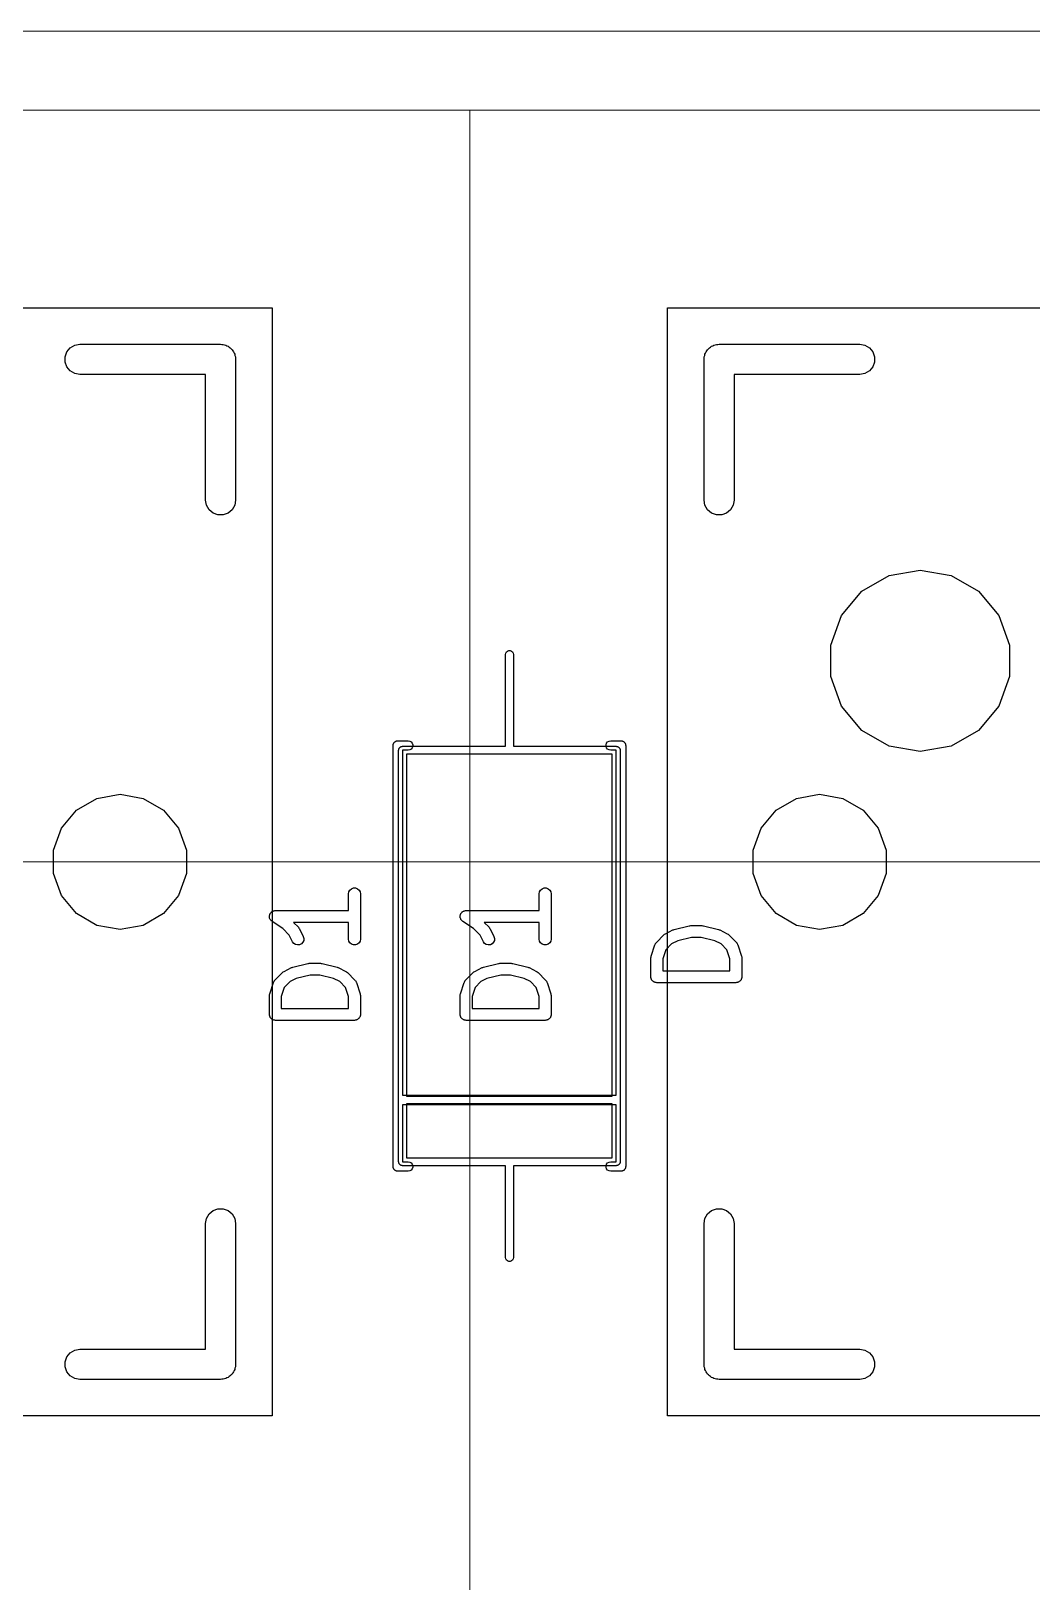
# Model space of a CAD drawing. Header units: millimetres. Extents: x 24 to 200, y 24 to 188.
# Drawn here: x 66.98 to 79.63, y 127.54 to 147.12 of the extents above; entities that cross this region are included whole.
import ezdxf

# ---------------------------------------------------------------- set-up
doc = ezdxf.new("R2010")
doc.units = ezdxf.units.MM
for name, color, linetype in [('3_SwitchPlate', 6, 'Continuous'), ('5_左天板', 1, 'Continuous'), ('6_右天板', 230, 'Continuous'), ('7_PCBサンプル', 7, 'Continuous')]:
    doc.layers.add(name, color=color, linetype=linetype)
doc.layers.add('補助線', color=4, linetype='Continuous', lineweight=5, transparency=0.5)

# ---------------------------------------------------------------- blocks, each defined once
blk = doc.blocks.new('hhskb2-F.SilkS')
at = {"layer": '7_PCBサンプル'}
for p, q in [((54.4495, -43.5041), (54.5068, -43.471)), ((54.5068, -43.471), (54.572, -43.4595)), ((54.572, -43.4595), (56.35, -43.4595)), ((56.35, -43.4595), (56.3664, -43.4624)), ((56.3664, -43.4624), (56.3831, -43.4624)), ((56.3831, -43.4624), (56.3987, -43.4681)), ((56.3987, -43.4681), (56.4152, -43.471)), ((56.4152, -43.471), (56.4296, -43.4793)), ((56.4296, -43.4793), (56.4452, -43.485)), ((56.4452, -43.485), (56.458, -43.4957)), ((62.542, -43.4957), (62.5547, -43.485)), ((62.5547, -43.485), (62.5704, -43.4793)), ((62.5704, -43.4793), (62.5848, -43.471)), ((62.5848, -43.471), (62.6013, -43.4681)), ((62.6013, -43.4681), (62.6169, -43.4624)), ((62.6169, -43.4624), (62.6336, -43.4624)), ((62.6336, -43.4624), (62.65, -43.4595)), ((62.65, -43.4595), (64.428, -43.4595)), ((64.428, -43.4595), (64.4932, -43.471)), ((64.4932, -43.471), (64.5505, -43.5041)), ((54.3844, -43.6169), (54.407, -43.5547)), ((54.3844, -43.6831), (54.3844, -43.6169)), ((54.407, -43.5547), (54.4495, -43.5041)), ((56.458, -43.4957), (56.4725, -43.5041)), ((56.4725, -43.5041), (56.4832, -43.5168)), ((56.4832, -43.5168), (56.4959, -43.5275)), ((56.4959, -43.5275), (56.5043, -43.542)), ((56.5043, -43.542), (56.515, -43.5547)), ((56.515, -43.5547), (56.5207, -43.5704)), ((56.5207, -43.5704), (56.529, -43.5848)), ((56.529, -43.5848), (56.5319, -43.6013)), ((56.5319, -43.6013), (56.5376, -43.6169)), ((56.5376, -43.6169), (56.5376, -43.6336)), ((56.5376, -43.6336), (56.5405, -43.65)), ((56.5405, -43.65), (56.5405, -45.428)), ((62.4595, -43.65), (62.4624, -43.6336)), ((62.4595, -45.428), (62.4595, -43.65)), ((62.4624, -43.6169), (62.4681, -43.6013)), ((62.4624, -43.6336), (62.4624, -43.6169)), ((62.4681, -43.6013), (62.471, -43.5848)), ((62.471, -43.5848), (62.4793, -43.5704)), ((62.4793, -43.5704), (62.485, -43.5547)), ((62.485, -43.5547), (62.4957, -43.542)), ((62.4957, -43.542), (62.5041, -43.5275)), ((62.5041, -43.5275), (62.5168, -43.5168)), ((62.5168, -43.5168), (62.5275, -43.5041)), ((62.5275, -43.5041), (62.542, -43.4957)), ((64.5505, -43.5041), (64.593, -43.5547)), ((64.593, -43.5547), (64.6156, -43.6169)), ((64.6156, -43.6169), (64.6156, -43.6831)), ((54.407, -43.7452), (54.3844, -43.6831)), ((54.4495, -43.7959), (54.407, -43.7452)), ((54.5068, -43.829), (54.4495, -43.7959)), ((54.572, -43.8405), (54.5068, -43.829)), ((56.1595, -43.8405), (54.572, -43.8405)), ((56.1595, -45.428), (56.1595, -43.8405)), ((64.428, -43.8405), (62.8405, -43.8405)), ((62.8405, -43.8405), (62.8405, -45.428)), ((64.4932, -43.829), (64.428, -43.8405)), ((64.5505, -43.7959), (64.4932, -43.829)), ((64.593, -43.7452), (64.5505, -43.7959)), ((64.6156, -43.6831), (64.593, -43.7452)), ((56.171, -45.4932), (56.1595, -45.428)), ((56.5405, -45.428), (56.529, -45.4932)), ((62.471, -45.4932), (62.4595, -45.428)), ((62.8405, -45.428), (62.829, -45.4932)), ((56.2041, -45.5505), (56.171, -45.4932)), ((56.2547, -45.593), (56.2041, -45.5505)), ((56.3169, -45.6156), (56.2547, -45.593)), ((56.3831, -45.6156), (56.3169, -45.6156)), ((56.4452, -45.593), (56.3831, -45.6156)), ((56.4959, -45.5505), (56.4452, -45.593)), ((56.529, -45.4932), (56.4959, -45.5505)), ((62.5041, -45.5505), (62.471, -45.4932)), ((62.5547, -45.593), (62.5041, -45.5505)), ((62.6169, -45.6156), (62.5547, -45.593)), ((62.6831, -45.6156), (62.6169, -45.6156)), ((62.7452, -45.593), (62.6831, -45.6156)), ((62.7959, -45.5505), (62.7452, -45.593)), ((62.829, -45.4932), (62.7959, -45.5505)), ((64.4525, -46.5811), (64.7976, -46.3818)), ((64.7976, -46.3818), (65.19, -46.3126)), ((65.19, -46.3126), (65.5824, -46.3818)), ((65.5824, -46.3818), (65.9275, -46.5811)), ((64.1964, -46.8863), (64.4525, -46.5811)), ((65.9275, -46.5811), (66.1836, -46.8863)), ((64.0601, -47.2608), (64.1964, -46.8863)), ((66.1836, -46.8863), (66.3199, -47.2608)), ((64.0601, -47.6592), (64.0601, -47.2608)), ((66.3199, -47.2608), (66.3199, -47.6592)), ((64.1964, -48.0337), (64.0601, -47.6592)), ((66.3199, -47.6592), (66.1836, -48.0337)), ((64.4525, -48.3389), (64.1964, -48.0337)), ((66.1836, -48.0337), (65.9275, -48.3389)), ((64.7976, -48.5382), (64.4525, -48.3389)), ((65.9275, -48.3389), (65.5824, -48.5382)), ((58.53, -48.53), (58.5309, -48.5248)), ((58.53, -53.85), (58.53, -48.53)), ((58.5309, -48.5196), (58.5327, -48.5147)), ((58.5309, -48.5248), (58.5309, -48.5196)), ((58.5327, -48.5147), (58.5336, -48.5095)), ((58.5336, -48.5095), (58.5362, -48.5049)), ((58.5362, -48.5049), (58.538, -48.5)), ((58.538, -48.5), (58.5414, -48.496)), ((58.5414, -48.496), (58.544, -48.4914)), ((58.544, -48.4914), (58.5481, -48.4881)), ((58.5481, -48.4881), (58.5514, -48.484)), ((58.5514, -48.484), (58.556, -48.4814)), ((58.556, -48.4814), (58.56, -48.478)), ((58.56, -48.478), (58.5649, -48.4762)), ((58.5649, -48.4762), (58.5695, -48.4736)), ((58.5695, -48.4736), (58.5747, -48.4727)), ((58.5747, -48.4727), (58.5796, -48.4709)), ((58.5796, -48.4709), (58.5848, -48.4709)), ((58.5848, -48.4709), (58.59, -48.47)), ((58.59, -48.47), (58.72, -48.47)), ((58.72, -48.47), (58.7405, -48.4736)), ((58.7405, -48.4736), (58.7586, -48.484)), ((58.7586, -48.576), (58.7405, -48.5864)), ((58.7586, -48.484), (58.772, -48.5)), ((58.772, -48.56), (58.7586, -48.576)), ((58.772, -48.5), (58.7791, -48.5196)), ((58.7791, -48.5404), (58.772, -48.56)), ((58.7791, -48.5196), (58.7791, -48.5404)), ((61.2209, -48.5196), (61.228, -48.5)), ((61.2209, -48.5404), (61.2209, -48.5196)), ((61.228, -48.56), (61.2209, -48.5404)), ((61.228, -48.5), (61.2414, -48.484)), ((61.2414, -48.576), (61.228, -48.56)), ((61.2414, -48.484), (61.2595, -48.4736)), ((61.2595, -48.5864), (61.2414, -48.576)), ((61.2595, -48.4736), (61.28, -48.47)), ((61.28, -48.47), (61.41, -48.47)), ((61.41, -48.47), (61.4152, -48.4709)), ((61.4152, -48.4709), (61.4204, -48.4709)), ((61.4204, -48.4709), (61.4253, -48.4727)), ((61.4253, -48.4727), (61.4305, -48.4736)), ((61.4305, -48.4736), (61.4351, -48.4762)), ((61.4351, -48.4762), (61.44, -48.478)), ((61.44, -48.478), (61.444, -48.4814)), ((61.444, -48.4814), (61.4486, -48.484)), ((61.4486, -48.484), (61.4519, -48.4881)), ((61.4519, -48.4881), (61.456, -48.4914)), ((61.456, -48.4914), (61.4586, -48.496)), ((61.4586, -48.496), (61.462, -48.5)), ((61.462, -48.5), (61.4638, -48.5049)), ((61.4638, -48.5049), (61.4664, -48.5095)), ((61.4664, -48.5095), (61.4673, -48.5147)), ((61.4673, -48.5147), (61.4691, -48.5196)), ((61.4691, -48.5196), (61.4691, -48.5248)), ((61.4691, -48.5248), (61.47, -48.53)), ((61.47, -48.53), (61.47, -53.85)), ((65.19, -48.6074), (64.7976, -48.5382)), ((65.5824, -48.5382), (65.19, -48.6074)), ((58.72, -48.59), (58.65, -48.59)), ((58.65, -48.59), (58.65, -52.95)), ((58.7405, -48.5864), (58.72, -48.59)), ((61.28, -48.59), (61.2595, -48.5864)), ((61.35, -48.59), (61.28, -48.59)), ((61.35, -52.95), (61.35, -48.59)), ((54.7879, -49.1974), (55.08, -49.1458)), ((55.08, -49.1458), (55.3721, -49.1974)), ((63.6279, -49.1974), (63.92, -49.1458)), ((63.92, -49.1458), (64.2121, -49.1974)), ((54.3403, -49.5729), (54.531, -49.3457)), ((54.531, -49.3457), (54.7879, -49.1974)), ((55.3721, -49.1974), (55.629, -49.3457)), ((55.629, -49.3457), (55.8197, -49.5729)), ((63.1803, -49.5729), (63.371, -49.3457)), ((63.371, -49.3457), (63.6279, -49.1974)), ((64.2121, -49.1974), (64.469, -49.3457)), ((64.469, -49.3457), (64.6597, -49.5729)), ((54.2388, -49.8517), (54.3403, -49.5729)), ((55.8197, -49.5729), (55.9212, -49.8517)), ((63.0788, -49.8517), (63.1803, -49.5729)), ((64.6597, -49.5729), (64.7612, -49.8517)), ((54.2388, -50.1483), (54.2388, -49.8517)), ((55.9212, -49.8517), (55.9212, -50.1483)), ((63.0788, -50.1483), (63.0788, -49.8517)), ((64.7612, -49.8517), (64.7612, -50.1483)), ((54.3403, -50.4271), (54.2388, -50.1483)), ((55.9212, -50.1483), (55.8197, -50.4271)), ((57.9849, -50.3561), (58.0049, -50.3393)), ((58.0049, -50.3393), (58.0294, -50.3304)), ((58.0294, -50.3304), (58.0554, -50.3304)), ((58.0554, -50.3304), (58.0799, -50.3393)), ((58.0799, -50.3393), (58.0998, -50.3561)), ((63.1803, -50.4271), (63.0788, -50.1483)), ((64.7612, -50.1483), (64.6597, -50.4271)), ((54.531, -50.6543), (54.3403, -50.4271)), ((55.8197, -50.4271), (55.629, -50.6543)), ((57.9674, -50.4043), (57.9719, -50.3786)), ((57.9674, -50.615), (57.9674, -50.4043)), ((57.9719, -50.3786), (57.9849, -50.3561)), ((58.0998, -50.3561), (58.1129, -50.3786)), ((58.1129, -50.3786), (58.1174, -50.4043)), ((58.1174, -50.4043), (58.1174, -50.9757)), ((63.371, -50.6543), (63.1803, -50.4271)), ((64.6597, -50.4271), (64.469, -50.6543)), ((54.7879, -50.8026), (54.531, -50.6543)), ((55.629, -50.6543), (55.3721, -50.8026)), ((56.9675, -50.6852), (56.9685, -50.6811)), ((56.9685, -50.6941), (56.9675, -50.6852)), ((56.9685, -50.677), (56.9716, -50.6686)), ((56.9685, -50.6811), (56.9685, -50.677)), ((56.9685, -50.703), (56.9685, -50.6941)), ((56.9699, -50.7069), (56.9685, -50.703)), ((56.9704, -50.7111), (56.9699, -50.7069)), ((56.9744, -50.7191), (56.9704, -50.7111)), ((56.9716, -50.6686), (56.9737, -50.6599)), ((56.9737, -50.6599), (56.976, -50.6564)), ((56.9774, -50.7275), (56.9744, -50.7191)), ((56.976, -50.6564), (56.9774, -50.6525)), ((56.9774, -50.6525), (56.9832, -50.6456)), ((56.9801, -50.7307), (56.9774, -50.7275)), ((56.9819, -50.7344), (56.9801, -50.7307)), ((56.9832, -50.6456), (56.9881, -50.6382)), ((56.9881, -50.6382), (56.9915, -50.6357)), ((56.9915, -50.6357), (56.9942, -50.6325)), ((56.9942, -50.6325), (57.0019, -50.6281)), ((57.0019, -50.6281), (57.0091, -50.6228)), ((57.0091, -50.6228), (57.0131, -50.6216)), ((57.0131, -50.6216), (57.0167, -50.6195)), ((57.0167, -50.6195), (57.0255, -50.618)), ((57.0255, -50.618), (57.0341, -50.6155)), ((57.0341, -50.6155), (57.0383, -50.6157)), ((57.0383, -50.6157), (57.0424, -50.615)), ((57.0424, -50.615), (57.9674, -50.615)), ((63.6279, -50.8026), (63.371, -50.6543)), ((64.469, -50.6543), (64.2121, -50.8026)), ((55.08, -50.8541), (54.7879, -50.8026)), ((55.3721, -50.8026), (55.08, -50.8541)), ((56.9884, -50.7406), (56.9819, -50.7344)), ((56.9942, -50.7475), (56.9884, -50.7406)), ((56.9978, -50.7495), (56.9942, -50.7475)), ((57.0008, -50.7524), (56.9978, -50.7495)), ((57.1375, -50.8435), (57.0008, -50.7524)), ((57.2188, -50.9249), (57.1375, -50.8435)), ((57.261, -51.0093), (57.2188, -50.9249)), ((57.9674, -50.765), (57.2711, -50.765)), ((57.2711, -50.765), (57.3335, -50.8274)), ((57.3335, -50.8274), (57.3404, -50.8373)), ((57.3404, -50.8373), (57.3476, -50.8469)), ((57.3476, -50.8469), (57.3952, -50.9422)), ((57.9674, -50.9757), (57.9674, -50.765)), ((63.92, -50.8541), (63.6279, -50.8026)), ((64.2121, -50.8026), (63.92, -50.8541)), ((57.2765, -51.0302), (57.261, -51.0093)), ((57.2983, -51.0445), (57.2765, -51.0302)), ((57.3236, -51.0506), (57.2983, -51.0445)), ((57.3495, -51.0476), (57.3236, -51.0506)), ((57.3728, -51.036), (57.3495, -51.0476)), ((57.3907, -51.017), (57.3728, -51.036)), ((57.401, -50.9931), (57.3907, -51.017)), ((57.3952, -50.9422), (57.4026, -50.9671)), ((57.4026, -50.9671), (57.401, -50.9931)), ((57.9719, -51.0014), (57.9674, -50.9757)), ((57.9849, -51.0239), (57.9719, -51.0014)), ((58.0049, -51.0407), (57.9849, -51.0239)), ((58.0294, -51.0496), (58.0049, -51.0407)), ((58.0554, -51.0496), (58.0294, -51.0496)), ((58.0799, -51.0407), (58.0554, -51.0496)), ((58.0998, -51.0239), (58.0799, -51.0407)), ((58.1129, -51.0014), (58.0998, -51.0239)), ((58.1174, -50.9757), (58.1129, -51.0014)), ((57.2623, -51.3315), (57.4528, -51.2839)), ((57.4528, -51.2839), (57.4619, -51.2833)), ((57.4619, -51.2833), (57.471, -51.2817)), ((57.471, -51.2817), (57.6138, -51.2817)), ((57.6138, -51.2817), (57.6228, -51.2833)), ((57.6228, -51.2833), (57.632, -51.2839)), ((57.632, -51.2839), (57.8225, -51.3315)), ((57.0209, -51.5196), (57.022, -51.5154)), ((57.022, -51.5154), (57.0271, -51.5082)), ((57.0271, -51.5082), (57.0313, -51.5005)), ((57.0313, -51.5005), (57.0345, -51.4977)), ((57.0345, -51.4977), (57.037, -51.4941)), ((57.037, -51.4941), (57.1322, -51.3989)), ((57.1322, -51.3989), (57.142, -51.392)), ((57.142, -51.392), (57.1517, -51.3848)), ((57.1517, -51.3848), (57.2469, -51.3372)), ((57.2297, -51.5135), (57.1556, -51.5877)), ((57.3067, -51.475), (57.2297, -51.5135)), ((57.2469, -51.3372), (57.2548, -51.3349)), ((57.2548, -51.3349), (57.2623, -51.3315)), ((57.4802, -51.4317), (57.3067, -51.475)), ((57.6046, -51.4317), (57.4802, -51.4317)), ((57.7781, -51.475), (57.6046, -51.4317)), ((57.8551, -51.5135), (57.7781, -51.475)), ((57.8225, -51.3315), (57.83, -51.3349)), ((57.83, -51.3349), (57.8378, -51.3372)), ((57.8378, -51.3372), (57.9331, -51.3848)), ((57.9292, -51.5877), (57.8551, -51.5135)), ((57.9331, -51.3848), (57.9427, -51.392)), ((57.9427, -51.392), (57.9526, -51.3989)), ((57.9526, -51.3989), (58.0478, -51.4941)), ((58.0478, -51.4941), (58.0503, -51.4977)), ((58.0503, -51.4977), (58.0535, -51.5005)), ((58.0535, -51.5005), (58.0577, -51.5082)), ((58.0577, -51.5082), (58.0627, -51.5154)), ((58.0627, -51.5154), (58.0639, -51.5196)), ((56.9674, -51.69), (56.9695, -51.6782)), ((56.9674, -51.9281), (56.9674, -51.69)), ((56.9695, -51.6782), (56.9712, -51.6663)), ((56.9712, -51.6663), (57.0188, -51.5234)), ((57.0188, -51.5234), (57.0209, -51.5196)), ((57.1556, -51.5877), (57.1174, -51.7022)), ((57.1174, -51.7022), (57.1174, -51.8531)), ((57.9674, -51.7022), (57.9292, -51.5877)), ((57.9674, -51.8531), (57.9674, -51.7022)), ((58.0639, -51.5196), (58.0659, -51.5234)), ((58.0659, -51.5234), (58.1135, -51.6663)), ((58.1135, -51.6663), (58.1153, -51.6782)), ((58.1153, -51.6782), (58.1174, -51.69)), ((58.1174, -51.69), (58.1174, -51.9281)), ((57.1174, -51.8531), (57.9674, -51.8531)), ((56.9685, -51.9346), (56.9674, -51.9281)), ((56.9685, -51.9411), (56.9685, -51.9346)), ((56.9708, -51.9473), (56.9685, -51.9411)), ((56.9719, -51.9537), (56.9708, -51.9473)), ((56.9752, -51.9594), (56.9719, -51.9537)), ((56.9774, -51.9656), (56.9752, -51.9594)), ((56.9816, -51.9706), (56.9774, -51.9656)), ((56.9849, -51.9763), (56.9816, -51.9706)), ((56.99, -51.9805), (56.9849, -51.9763)), ((56.9942, -51.9855), (56.99, -51.9805)), ((56.9999, -51.9888), (56.9942, -51.9855)), ((57.0049, -51.993), (56.9999, -51.9888)), ((57.011, -51.9953), (57.0049, -51.993)), ((57.0167, -51.9986), (57.011, -51.9953)), ((57.0232, -51.9997), (57.0167, -51.9986)), ((57.0294, -52.002), (57.0232, -51.9997)), ((57.0359, -52.002), (57.0294, -52.002)), ((57.0424, -52.0031), (57.0359, -52.002)), ((58.0424, -52.0031), (57.0424, -52.0031)), ((58.0488, -52.002), (58.0424, -52.0031)), ((58.0554, -52.002), (58.0488, -52.002)), ((58.0616, -51.9997), (58.0554, -52.002)), ((58.068, -51.9986), (58.0616, -51.9997)), ((58.0737, -51.9953), (58.068, -51.9986)), ((58.0799, -51.993), (58.0737, -51.9953)), ((58.0849, -51.9888), (58.0799, -51.993)), ((58.0906, -51.9855), (58.0849, -51.9888)), ((58.0948, -51.9805), (58.0906, -51.9855)), ((58.0998, -51.9763), (58.0948, -51.9805)), ((58.1031, -51.9706), (58.0998, -51.9763)), ((58.1073, -51.9656), (58.1031, -51.9706)), ((58.1096, -51.9594), (58.1073, -51.9656)), ((58.1129, -51.9537), (58.1096, -51.9594)), ((58.114, -51.9473), (58.1129, -51.9537)), ((58.1162, -51.9411), (58.114, -51.9473)), ((58.1174, -51.9281), (58.1162, -51.9346)), ((58.1162, -51.9346), (58.1162, -51.9411)), ((58.65, -52.95), (61.35, -52.95)), ((61.35, -53.07), (58.65, -53.07)), ((58.65, -53.07), (58.65, -53.79)), ((61.35, -53.79), (61.35, -53.07)), ((58.5309, -53.8552), (58.53, -53.85)), ((58.5309, -53.8604), (58.5309, -53.8552)), ((58.5327, -53.8653), (58.5309, -53.8604)), ((58.5336, -53.8705), (58.5327, -53.8653)), ((58.65, -53.79), (58.72, -53.79)), ((58.72, -53.79), (58.7405, -53.7936)), ((58.7405, -53.7936), (58.7586, -53.804)), ((58.7586, -53.804), (58.772, -53.82)), ((58.772, -53.82), (58.7791, -53.8396)), ((58.7791, -53.8604), (58.772, -53.88)), ((58.7791, -53.8396), (58.7791, -53.8604)), ((61.2209, -53.8396), (61.228, -53.82)), ((61.2209, -53.8604), (61.2209, -53.8396)), ((61.228, -53.88), (61.2209, -53.8604)), ((61.228, -53.82), (61.2414, -53.804)), ((61.2414, -53.804), (61.2595, -53.7936)), ((61.2595, -53.7936), (61.28, -53.79)), ((61.28, -53.79), (61.35, -53.79)), ((61.4673, -53.8653), (61.4664, -53.8705)), ((61.4691, -53.8604), (61.4673, -53.8653)), ((61.47, -53.85), (61.4691, -53.8552)), ((61.4691, -53.8552), (61.4691, -53.8604)), ((58.5362, -53.8751), (58.5336, -53.8705)), ((58.538, -53.88), (58.5362, -53.8751)), ((58.5414, -53.884), (58.538, -53.88)), ((58.544, -53.8886), (58.5414, -53.884)), ((58.5481, -53.8919), (58.544, -53.8886)), ((58.5514, -53.896), (58.5481, -53.8919)), ((58.556, -53.8986), (58.5514, -53.896)), ((58.56, -53.902), (58.556, -53.8986)), ((58.5649, -53.9038), (58.56, -53.902)), ((58.5695, -53.9064), (58.5649, -53.9038)), ((58.5747, -53.9073), (58.5695, -53.9064)), ((58.5796, -53.9091), (58.5747, -53.9073)), ((58.5848, -53.9091), (58.5796, -53.9091)), ((58.59, -53.91), (58.5848, -53.9091)), ((58.72, -53.91), (58.59, -53.91)), ((58.7405, -53.9064), (58.72, -53.91)), ((58.7586, -53.896), (58.7405, -53.9064)), ((58.772, -53.88), (58.7586, -53.896)), ((61.2414, -53.896), (61.228, -53.88)), ((61.2595, -53.9064), (61.2414, -53.896)), ((61.28, -53.91), (61.2595, -53.9064)), ((61.41, -53.91), (61.28, -53.91)), ((61.4152, -53.9091), (61.41, -53.91)), ((61.4204, -53.9091), (61.4152, -53.9091)), ((61.4253, -53.9073), (61.4204, -53.9091)), ((61.4305, -53.9064), (61.4253, -53.9073)), ((61.4351, -53.9038), (61.4305, -53.9064)), ((61.44, -53.902), (61.4351, -53.9038)), ((61.444, -53.8986), (61.44, -53.902)), ((61.4486, -53.896), (61.444, -53.8986)), ((61.4519, -53.8919), (61.4486, -53.896)), ((61.456, -53.8886), (61.4519, -53.8919)), ((61.4586, -53.884), (61.456, -53.8886)), ((61.462, -53.88), (61.4586, -53.884)), ((61.4638, -53.8751), (61.462, -53.88)), ((61.4664, -53.8705), (61.4638, -53.8751)), ((56.171, -54.5068), (56.2041, -54.4495)), ((56.2041, -54.4495), (56.2547, -54.407)), ((56.2547, -54.407), (56.3169, -54.3844)), ((56.3169, -54.3844), (56.3831, -54.3844)), ((56.3831, -54.3844), (56.4452, -54.407)), ((56.4452, -54.407), (56.4959, -54.4495)), ((56.4959, -54.4495), (56.529, -54.5068)), ((62.471, -54.5068), (62.5041, -54.4495)), ((62.5041, -54.4495), (62.5547, -54.407)), ((62.5547, -54.407), (62.6169, -54.3844)), ((62.6169, -54.3844), (62.6831, -54.3844)), ((62.6831, -54.3844), (62.7452, -54.407)), ((62.7452, -54.407), (62.7959, -54.4495)), ((62.7959, -54.4495), (62.829, -54.5068)), ((56.1595, -54.572), (56.171, -54.5068)), ((56.1595, -56.1595), (56.1595, -54.572)), ((56.529, -54.5068), (56.5405, -54.572)), ((56.5405, -54.572), (56.5405, -56.35)), ((62.4595, -54.572), (62.471, -54.5068)), ((62.4595, -56.35), (62.4595, -54.572)), ((62.829, -54.5068), (62.8405, -54.572)), ((62.8405, -54.572), (62.8405, -56.1595)), ((54.407, -56.2547), (54.4495, -56.2041)), ((54.4495, -56.2041), (54.5068, -56.171)), ((54.5068, -56.171), (54.572, -56.1595)), ((54.572, -56.1595), (56.1595, -56.1595)), ((62.8405, -56.1595), (64.428, -56.1595)), ((64.428, -56.1595), (64.4932, -56.171)), ((64.4932, -56.171), (64.5505, -56.2041)), ((64.5505, -56.2041), (64.593, -56.2547)), ((54.3844, -56.3169), (54.407, -56.2547)), ((54.3844, -56.3831), (54.3844, -56.3169)), ((54.407, -56.4452), (54.3844, -56.3831)), ((56.5319, -56.3987), (56.529, -56.4152)), ((56.5376, -56.3831), (56.5319, -56.3987)), ((56.5405, -56.35), (56.5376, -56.3664)), ((56.5376, -56.3664), (56.5376, -56.3831)), ((62.4624, -56.3664), (62.4595, -56.35)), ((62.4624, -56.3831), (62.4624, -56.3664)), ((62.4681, -56.3987), (62.4624, -56.3831)), ((62.471, -56.4152), (62.4681, -56.3987)), ((64.593, -56.2547), (64.6156, -56.3169)), ((64.6156, -56.3831), (64.593, -56.4452)), ((64.6156, -56.3169), (64.6156, -56.3831)), ((54.4495, -56.4959), (54.407, -56.4452)), ((54.5068, -56.529), (54.4495, -56.4959)), ((54.572, -56.5405), (54.5068, -56.529)), ((56.35, -56.5405), (54.572, -56.5405)), ((56.3664, -56.5376), (56.35, -56.5405)), ((56.3831, -56.5376), (56.3664, -56.5376)), ((56.3987, -56.5319), (56.3831, -56.5376)), ((56.4152, -56.529), (56.3987, -56.5319)), ((56.4296, -56.5207), (56.4152, -56.529)), ((56.4452, -56.515), (56.4296, -56.5207)), ((56.458, -56.5043), (56.4452, -56.515)), ((56.4725, -56.4959), (56.458, -56.5043)), ((56.4832, -56.4832), (56.4725, -56.4959)), ((56.4959, -56.4725), (56.4832, -56.4832)), ((56.5043, -56.458), (56.4959, -56.4725)), ((56.515, -56.4452), (56.5043, -56.458)), ((56.5207, -56.4296), (56.515, -56.4452)), ((56.529, -56.4152), (56.5207, -56.4296)), ((62.4793, -56.4296), (62.471, -56.4152)), ((62.485, -56.4452), (62.4793, -56.4296)), ((62.4957, -56.458), (62.485, -56.4452)), ((62.5041, -56.4725), (62.4957, -56.458)), ((62.5168, -56.4832), (62.5041, -56.4725)), ((62.5275, -56.4959), (62.5168, -56.4832)), ((62.542, -56.5043), (62.5275, -56.4959)), ((62.5547, -56.515), (62.542, -56.5043)), ((62.5704, -56.5207), (62.5547, -56.515)), ((62.5848, -56.529), (62.5704, -56.5207)), ((62.6013, -56.5319), (62.5848, -56.529)), ((62.6169, -56.5376), (62.6013, -56.5319)), ((62.6336, -56.5376), (62.6169, -56.5376)), ((62.65, -56.5405), (62.6336, -56.5376)), ((64.428, -56.5405), (62.65, -56.5405)), ((64.4932, -56.529), (64.428, -56.5405)), ((64.5505, -56.4959), (64.4932, -56.529)), ((64.593, -56.4452), (64.5505, -56.4959))]:
    blk.add_line(p, q, dxfattribs=at)
blk = doc.blocks.new('hhskb2-F.Fab')
at = {"layer": '7_PCBサンプル'}
for p, q in [((59.95, -47.38), (59.953, -47.3629)), ((59.95, -48.54), (59.95, -47.38)), ((59.953, -47.3629), (59.9617, -47.3479)), ((59.9617, -47.3479), (59.975, -47.3367)), ((59.975, -47.3367), (59.9913, -47.3308)), ((59.9913, -47.3308), (60.0087, -47.3308)), ((60.0087, -47.3308), (60.025, -47.3367)), ((60.025, -47.3367), (60.0383, -47.3479)), ((60.0383, -47.3479), (60.047, -47.3629)), ((60.047, -47.3629), (60.05, -47.38)), ((60.05, -47.38), (60.05, -48.54)), ((58.6008, -48.5813), (58.6023, -48.5772)), ((58.6023, -48.5772), (58.603, -48.5729)), ((58.603, -48.5729), (58.6052, -48.5691)), ((58.6052, -48.5691), (58.6067, -48.565)), ((58.6067, -48.565), (58.6095, -48.5616)), ((58.6095, -48.5616), (58.6117, -48.5579)), ((58.6117, -48.5579), (58.615, -48.555)), ((58.615, -48.555), (58.6179, -48.5517)), ((58.6179, -48.5517), (58.6216, -48.5495)), ((58.6216, -48.5495), (58.625, -48.5467)), ((58.625, -48.5467), (58.6291, -48.5452)), ((58.6291, -48.5452), (58.6329, -48.543)), ((58.6329, -48.543), (58.6372, -48.5423)), ((58.6372, -48.5423), (58.6413, -48.5408)), ((58.6413, -48.5408), (58.6457, -48.5408)), ((58.6457, -48.5408), (58.65, -48.54)), ((58.65, -48.54), (59.95, -48.54)), ((60.05, -48.54), (61.35, -48.54)), ((61.35, -48.54), (61.3543, -48.5408)), ((61.3543, -48.5408), (61.3587, -48.5408)), ((61.3587, -48.5408), (61.3628, -48.5423)), ((61.3628, -48.5423), (61.3671, -48.543)), ((61.3671, -48.543), (61.3709, -48.5452)), ((61.3709, -48.5452), (61.375, -48.5467)), ((61.375, -48.5467), (61.3784, -48.5495)), ((61.3784, -48.5495), (61.3821, -48.5517)), ((61.3821, -48.5517), (61.385, -48.555)), ((61.385, -48.555), (61.3883, -48.5579)), ((61.3883, -48.5579), (61.3905, -48.5616)), ((61.3905, -48.5616), (61.3933, -48.565)), ((61.3933, -48.565), (61.3948, -48.5691)), ((61.3948, -48.5691), (61.397, -48.5729)), ((61.397, -48.5729), (61.3977, -48.5772)), ((61.3977, -48.5772), (61.3992, -48.5813)), ((58.6, -48.59), (58.6008, -48.5857)), ((58.6, -53.79), (58.6, -48.59)), ((58.6008, -48.5857), (58.6008, -48.5813)), ((58.7, -48.64), (58.7, -52.96)), ((61.3, -48.64), (58.7, -48.64)), ((61.3, -52.96), (61.3, -48.64)), ((61.3992, -48.5813), (61.3992, -48.5857)), ((61.3992, -48.5857), (61.4, -48.59)), ((61.4, -48.59), (61.4, -53.79)), ((60.3949, -50.3561), (60.4149, -50.3393)), ((60.4149, -50.3393), (60.4394, -50.3304)), ((60.4394, -50.3304), (60.4654, -50.3304)), ((60.4654, -50.3304), (60.4899, -50.3393)), ((60.4899, -50.3393), (60.5098, -50.3561)), ((60.3774, -50.4043), (60.3819, -50.3786)), ((60.3774, -50.615), (60.3774, -50.4043)), ((60.3819, -50.3786), (60.3949, -50.3561)), ((60.5098, -50.3561), (60.5229, -50.3786)), ((60.5229, -50.3786), (60.5274, -50.4043)), ((60.5274, -50.4043), (60.5274, -50.9757)), ((59.3775, -50.6852), (59.3785, -50.6811)), ((59.3785, -50.6941), (59.3775, -50.6852)), ((59.3785, -50.677), (59.3816, -50.6686)), ((59.3785, -50.6811), (59.3785, -50.677)), ((59.3785, -50.703), (59.3785, -50.6941)), ((59.3799, -50.7069), (59.3785, -50.703)), ((59.3804, -50.7111), (59.3799, -50.7069)), ((59.3844, -50.7191), (59.3804, -50.7111)), ((59.3816, -50.6686), (59.3837, -50.6599)), ((59.3837, -50.6599), (59.386, -50.6564)), ((59.3874, -50.7275), (59.3844, -50.7191)), ((59.386, -50.6564), (59.3874, -50.6525)), ((59.3874, -50.6525), (59.3932, -50.6456)), ((59.3901, -50.7307), (59.3874, -50.7275)), ((59.3919, -50.7344), (59.3901, -50.7307)), ((59.3932, -50.6456), (59.3981, -50.6382)), ((59.3981, -50.6382), (59.4015, -50.6357)), ((59.4015, -50.6357), (59.4042, -50.6325)), ((59.4042, -50.6325), (59.4119, -50.6281)), ((59.4119, -50.6281), (59.4191, -50.6228)), ((59.4191, -50.6228), (59.4231, -50.6216)), ((59.4231, -50.6216), (59.4267, -50.6195)), ((59.4267, -50.6195), (59.4355, -50.618)), ((59.4355, -50.618), (59.4441, -50.6155)), ((59.4441, -50.6155), (59.4483, -50.6157)), ((59.4483, -50.6157), (59.4524, -50.615)), ((59.4524, -50.615), (60.3774, -50.615)), ((59.3984, -50.7406), (59.3919, -50.7344)), ((59.4042, -50.7475), (59.3984, -50.7406)), ((59.4078, -50.7495), (59.4042, -50.7475)), ((59.4108, -50.7524), (59.4078, -50.7495)), ((59.5475, -50.8435), (59.4108, -50.7524)), ((59.6288, -50.9249), (59.5475, -50.8435)), ((59.671, -51.0093), (59.6288, -50.9249)), ((60.3774, -50.765), (59.6811, -50.765)), ((59.6811, -50.765), (59.7435, -50.8274)), ((59.7435, -50.8274), (59.7504, -50.8373)), ((59.7504, -50.8373), (59.7576, -50.8469)), ((59.7576, -50.8469), (59.8052, -50.9422)), ((60.3774, -50.9757), (60.3774, -50.765)), ((61.857, -51.0179), (61.9522, -50.9227)), ((61.9522, -50.9227), (61.962, -50.9158)), ((61.962, -50.9158), (61.9717, -50.9086)), ((61.9717, -50.9086), (62.0669, -50.861)), ((62.0669, -50.861), (62.0748, -50.8587)), ((62.0748, -50.8587), (62.0823, -50.8553)), ((62.0823, -50.8553), (62.2728, -50.8077)), ((62.2728, -50.8077), (62.2819, -50.8071)), ((62.2819, -50.8071), (62.291, -50.8055)), ((62.291, -50.8055), (62.4338, -50.8055)), ((62.4338, -50.8055), (62.4428, -50.8071)), ((62.4428, -50.8071), (62.452, -50.8077)), ((62.452, -50.8077), (62.6425, -50.8553)), ((62.6425, -50.8553), (62.65, -50.8587)), ((62.65, -50.8587), (62.6578, -50.861)), ((62.6578, -50.861), (62.7531, -50.9086)), ((62.7531, -50.9086), (62.7627, -50.9158)), ((62.7627, -50.9158), (62.7726, -50.9227)), ((62.7726, -50.9227), (62.8678, -51.0179)), ((59.6865, -51.0302), (59.671, -51.0093)), ((59.7083, -51.0445), (59.6865, -51.0302)), ((59.7336, -51.0506), (59.7083, -51.0445)), ((59.7595, -51.0476), (59.7336, -51.0506)), ((59.7828, -51.036), (59.7595, -51.0476)), ((59.8007, -51.017), (59.7828, -51.036)), ((59.811, -50.9931), (59.8007, -51.017)), ((59.8052, -50.9422), (59.8126, -50.9671)), ((59.8126, -50.9671), (59.811, -50.9931)), ((60.3819, -51.0014), (60.3774, -50.9757)), ((60.3949, -51.0239), (60.3819, -51.0014)), ((60.4149, -51.0407), (60.3949, -51.0239)), ((60.4394, -51.0496), (60.4149, -51.0407)), ((60.4654, -51.0496), (60.4394, -51.0496)), ((60.4899, -51.0407), (60.4654, -51.0496)), ((60.5098, -51.0239), (60.4899, -51.0407)), ((60.5229, -51.0014), (60.5098, -51.0239)), ((60.5274, -50.9757), (60.5229, -51.0014)), ((61.7912, -51.1901), (61.8388, -51.0472)), ((61.8388, -51.0472), (61.8409, -51.0434)), ((61.8409, -51.0434), (61.842, -51.0393)), ((61.842, -51.0393), (61.8471, -51.0321)), ((61.8471, -51.0321), (61.8513, -51.0243)), ((61.8513, -51.0243), (61.8545, -51.0215)), ((61.8545, -51.0215), (61.857, -51.0179)), ((61.9756, -51.1115), (61.9374, -51.226)), ((62.0497, -51.0374), (61.9756, -51.1115)), ((62.1267, -50.9989), (62.0497, -51.0374)), ((62.3002, -50.9555), (62.1267, -50.9989)), ((62.4246, -50.9555), (62.3002, -50.9555)), ((62.5981, -50.9989), (62.4246, -50.9555)), ((62.6751, -51.0374), (62.5981, -50.9989)), ((62.7492, -51.1115), (62.6751, -51.0374)), ((62.7874, -51.226), (62.7492, -51.1115)), ((62.8678, -51.0179), (62.8703, -51.0215)), ((62.8703, -51.0215), (62.8735, -51.0243)), ((62.8735, -51.0243), (62.8777, -51.0321)), ((62.8777, -51.0321), (62.8827, -51.0393)), ((62.8827, -51.0393), (62.8839, -51.0434)), ((62.8839, -51.0434), (62.8859, -51.0472)), ((62.8859, -51.0472), (62.9335, -51.1901)), ((59.6723, -51.3315), (59.8628, -51.2839)), ((59.8628, -51.2839), (59.8719, -51.2833)), ((59.8719, -51.2833), (59.881, -51.2817)), ((59.881, -51.2817), (60.0238, -51.2817)), ((60.0238, -51.2817), (60.0328, -51.2833)), ((60.0328, -51.2833), (60.042, -51.2839)), ((60.042, -51.2839), (60.2325, -51.3315)), ((61.7874, -51.2138), (61.7895, -51.202)), ((61.7874, -51.4519), (61.7874, -51.2138)), ((61.7895, -51.202), (61.7912, -51.1901)), ((61.9374, -51.226), (61.9374, -51.3769)), ((62.7874, -51.3769), (62.7874, -51.226)), ((62.9335, -51.1901), (62.9353, -51.202)), ((62.9353, -51.202), (62.9374, -51.2138)), ((62.9374, -51.2138), (62.9374, -51.4519)), ((59.4309, -51.5196), (59.432, -51.5154)), ((59.432, -51.5154), (59.4371, -51.5082)), ((59.4371, -51.5082), (59.4413, -51.5005)), ((59.4413, -51.5005), (59.4445, -51.4977)), ((59.4445, -51.4977), (59.447, -51.4941)), ((59.447, -51.4941), (59.5422, -51.3989)), ((59.5422, -51.3989), (59.552, -51.392)), ((59.552, -51.392), (59.5617, -51.3848)), ((59.5617, -51.3848), (59.6569, -51.3372)), ((59.6397, -51.5135), (59.5656, -51.5877)), ((59.7167, -51.475), (59.6397, -51.5135)), ((59.6569, -51.3372), (59.6648, -51.3349)), ((59.6648, -51.3349), (59.6723, -51.3315)), ((59.8902, -51.4317), (59.7167, -51.475)), ((60.0146, -51.4317), (59.8902, -51.4317)), ((60.1881, -51.475), (60.0146, -51.4317)), ((60.2651, -51.5135), (60.1881, -51.475)), ((60.2325, -51.3315), (60.24, -51.3349)), ((60.24, -51.3349), (60.2478, -51.3372)), ((60.2478, -51.3372), (60.3431, -51.3848)), ((60.3392, -51.5877), (60.2651, -51.5135)), ((60.3431, -51.3848), (60.3527, -51.392)), ((60.3527, -51.392), (60.3626, -51.3989)), ((60.3626, -51.3989), (60.4578, -51.4941)), ((60.4578, -51.4941), (60.4603, -51.4977)), ((60.4603, -51.4977), (60.4635, -51.5005)), ((60.4635, -51.5005), (60.4677, -51.5082)), ((60.4677, -51.5082), (60.4727, -51.5154)), ((60.4727, -51.5154), (60.4739, -51.5196)), ((61.7885, -51.4584), (61.7874, -51.4519)), ((61.7885, -51.4649), (61.7885, -51.4584)), ((61.7908, -51.4711), (61.7885, -51.4649)), ((61.7919, -51.4776), (61.7908, -51.4711)), ((61.7952, -51.4832), (61.7919, -51.4776)), ((61.7974, -51.4894), (61.7952, -51.4832)), ((61.8016, -51.4944), (61.7974, -51.4894)), ((61.8049, -51.5001), (61.8016, -51.4944)), ((61.81, -51.5043), (61.8049, -51.5001)), ((61.8142, -51.5094), (61.81, -51.5043)), ((61.8199, -51.5126), (61.8142, -51.5094)), ((61.8249, -51.5169), (61.8199, -51.5126)), ((61.831, -51.5191), (61.8249, -51.5169)), ((61.9374, -51.3769), (62.7874, -51.3769)), ((62.8999, -51.5169), (62.8937, -51.5191)), ((62.9049, -51.5126), (62.8999, -51.5169)), ((62.9106, -51.5094), (62.9049, -51.5126)), ((62.9148, -51.5043), (62.9106, -51.5094)), ((62.9198, -51.5001), (62.9148, -51.5043)), ((62.9231, -51.4944), (62.9198, -51.5001)), ((62.9273, -51.4894), (62.9231, -51.4944)), ((62.9296, -51.4832), (62.9273, -51.4894)), ((62.9329, -51.4776), (62.9296, -51.4832)), ((62.934, -51.4711), (62.9329, -51.4776)), ((62.9362, -51.4649), (62.934, -51.4711)), ((62.9374, -51.4519), (62.9362, -51.4584)), ((62.9362, -51.4584), (62.9362, -51.4649)), ((59.3774, -51.69), (59.3795, -51.6782)), ((59.3774, -51.9281), (59.3774, -51.69)), ((59.3795, -51.6782), (59.3812, -51.6663)), ((59.3812, -51.6663), (59.4288, -51.5234)), ((59.4288, -51.5234), (59.4309, -51.5196)), ((59.5656, -51.5877), (59.5274, -51.7022)), ((59.5274, -51.7022), (59.5274, -51.8531)), ((60.3774, -51.7022), (60.3392, -51.5877)), ((60.3774, -51.8531), (60.3774, -51.7022)), ((60.4739, -51.5196), (60.4759, -51.5234)), ((60.4759, -51.5234), (60.5235, -51.6663)), ((60.5235, -51.6663), (60.5253, -51.6782)), ((60.5253, -51.6782), (60.5274, -51.69)), ((60.5274, -51.69), (60.5274, -51.9281)), ((61.8367, -51.5224), (61.831, -51.5191)), ((61.8432, -51.5235), (61.8367, -51.5224)), ((61.8494, -51.5258), (61.8432, -51.5235)), ((61.8559, -51.5258), (61.8494, -51.5258)), ((61.8624, -51.5269), (61.8559, -51.5258)), ((62.8624, -51.5269), (61.8624, -51.5269)), ((62.8688, -51.5258), (62.8624, -51.5269)), ((62.8754, -51.5258), (62.8688, -51.5258)), ((62.8816, -51.5235), (62.8754, -51.5258)), ((62.888, -51.5224), (62.8816, -51.5235)), ((62.8937, -51.5191), (62.888, -51.5224)), ((59.5274, -51.8531), (60.3774, -51.8531)), ((59.3785, -51.9346), (59.3774, -51.9281)), ((59.3785, -51.9411), (59.3785, -51.9346)), ((59.3808, -51.9473), (59.3785, -51.9411)), ((59.3819, -51.9537), (59.3808, -51.9473)), ((59.3852, -51.9594), (59.3819, -51.9537)), ((59.3874, -51.9656), (59.3852, -51.9594)), ((59.3916, -51.9706), (59.3874, -51.9656)), ((59.3949, -51.9763), (59.3916, -51.9706)), ((59.4, -51.9805), (59.3949, -51.9763)), ((59.4042, -51.9855), (59.4, -51.9805)), ((59.4099, -51.9888), (59.4042, -51.9855)), ((59.4149, -51.993), (59.4099, -51.9888)), ((59.421, -51.9953), (59.4149, -51.993)), ((59.4267, -51.9986), (59.421, -51.9953)), ((59.4332, -51.9997), (59.4267, -51.9986)), ((59.4394, -52.002), (59.4332, -51.9997)), ((59.4459, -52.002), (59.4394, -52.002)), ((59.4524, -52.0031), (59.4459, -52.002)), ((60.4524, -52.0031), (59.4524, -52.0031)), ((60.4588, -52.002), (60.4524, -52.0031)), ((60.4654, -52.002), (60.4588, -52.002)), ((60.4716, -51.9997), (60.4654, -52.002)), ((60.478, -51.9986), (60.4716, -51.9997)), ((60.4837, -51.9953), (60.478, -51.9986)), ((60.4899, -51.993), (60.4837, -51.9953)), ((60.4949, -51.9888), (60.4899, -51.993)), ((60.5006, -51.9855), (60.4949, -51.9888)), ((60.5048, -51.9805), (60.5006, -51.9855)), ((60.5098, -51.9763), (60.5048, -51.9805)), ((60.5131, -51.9706), (60.5098, -51.9763)), ((60.5173, -51.9656), (60.5131, -51.9706)), ((60.5196, -51.9594), (60.5173, -51.9656)), ((60.5229, -51.9537), (60.5196, -51.9594)), ((60.524, -51.9473), (60.5229, -51.9537)), ((60.5262, -51.9411), (60.524, -51.9473)), ((60.5274, -51.9281), (60.5262, -51.9346)), ((60.5262, -51.9346), (60.5262, -51.9411)), ((58.7, -52.96), (61.3, -52.96)), ((58.7, -53.06), (58.7, -53.74)), ((61.3, -53.06), (58.7, -53.06)), ((61.3, -53.74), (61.3, -53.06)), ((58.6008, -53.7943), (58.6, -53.79)), ((58.6008, -53.7987), (58.6008, -53.7943)), ((58.6023, -53.8028), (58.6008, -53.7987)), ((58.603, -53.8071), (58.6023, -53.8028)), ((58.6052, -53.8109), (58.603, -53.8071)), ((58.6067, -53.815), (58.6052, -53.8109)), ((58.6095, -53.8184), (58.6067, -53.815)), ((58.6117, -53.8221), (58.6095, -53.8184)), ((58.615, -53.825), (58.6117, -53.8221)), ((58.6179, -53.8283), (58.615, -53.825)), ((58.6216, -53.8305), (58.6179, -53.8283)), ((58.625, -53.8333), (58.6216, -53.8305)), ((58.6291, -53.8348), (58.625, -53.8333)), ((58.6329, -53.837), (58.6291, -53.8348)), ((58.6372, -53.8377), (58.6329, -53.837)), ((58.6413, -53.8392), (58.6372, -53.8377)), ((58.6457, -53.8392), (58.6413, -53.8392)), ((58.65, -53.84), (58.6457, -53.8392)), ((59.95, -53.84), (58.65, -53.84)), ((58.7, -53.74), (61.3, -53.74)), ((59.95, -55), (59.95, -53.84)), ((61.35, -53.84), (60.05, -53.84)), ((60.05, -53.84), (60.05, -55)), ((61.3543, -53.8392), (61.35, -53.84)), ((61.3587, -53.8392), (61.3543, -53.8392)), ((61.3628, -53.8377), (61.3587, -53.8392)), ((61.3671, -53.837), (61.3628, -53.8377)), ((61.3709, -53.8348), (61.3671, -53.837)), ((61.375, -53.8333), (61.3709, -53.8348)), ((61.3784, -53.8305), (61.375, -53.8333)), ((61.3821, -53.8283), (61.3784, -53.8305)), ((61.385, -53.825), (61.3821, -53.8283)), ((61.3883, -53.8221), (61.385, -53.825)), ((61.3905, -53.8184), (61.3883, -53.8221)), ((61.3933, -53.815), (61.3905, -53.8184)), ((61.3948, -53.8109), (61.3933, -53.815)), ((61.397, -53.8071), (61.3948, -53.8109)), ((61.3977, -53.8028), (61.397, -53.8071)), ((61.3992, -53.7987), (61.3977, -53.8028)), ((61.4, -53.79), (61.3992, -53.7943)), ((61.3992, -53.7943), (61.3992, -53.7987)), ((59.953, -55.0171), (59.95, -55)), ((59.9617, -55.0321), (59.953, -55.0171)), ((59.975, -55.0433), (59.9617, -55.0321)), ((60.0383, -55.0321), (60.025, -55.0433)), ((60.047, -55.0171), (60.0383, -55.0321)), ((60.05, -55), (60.047, -55.0171)), ((59.9913, -55.0492), (59.975, -55.0433)), ((60.0087, -55.0492), (59.9913, -55.0492)), ((60.025, -55.0433), (60.0087, -55.0492))]:
    blk.add_line(p, q, dxfattribs=at)

msp = doc.modelspace()

# ---------------------------------------------------------------- linework, layer by layer
at = {"layer": '3_SwitchPlate'}
for points in [[(56.025, 129.625), (56.025, 143.625), (70.025, 143.625), (70.025, 129.625)], [(75.025, 129.625), (75.025, 143.625), (89.025, 143.625), (89.025, 129.625)]]:
    msp.add_lwpolyline(points, close=True, dxfattribs=at)
at = {"layer": '5_左天板', "lineweight": 5, "transparency": 33554687}
msp.add_lwpolyline([(52.525, 147.125), (52.525, 69.125), (100.025, 69.125), (100.025, 50.125), (168.525, 50.125), (168.525, 147.125)], close=True, dxfattribs=at)
at = {"layer": '6_右天板', "lineweight": 5, "transparency": 33554687}
msp.add_lwpolyline([(110.525, 50.125), (52.525, 50.125), (52.525, 69.125), (52.525, 147.125), (168.525, 147.125), (168.525, 69.125), (121.025, 69.125), (121.025, 50.125), (100.025, 50.125)], dxfattribs=at)
at = {"layer": '7_PCBサンプル', "lineweight": 5, "transparency": 33554687}
for points in [[(53.525, 127.125), (53.525, 146.125), (72.525, 146.125), (72.525, 127.125)], [(72.525, 127.125), (72.525, 146.125), (91.525, 146.125), (91.525, 127.125)]]:
    msp.add_lwpolyline(points, close=True, dxfattribs=at)
at = {"layer": '補助線', "lineweight": 5, "transparency": 33554687}
msp.add_line((200.177, 147.125), (37.584, 147.125), dxfattribs=at)
at = {"layer": '補助線'}
msp.add_line((45.855, 136.625), (185.21, 136.625), dxfattribs=at)

# ---------------------------------------------------------------- block references
for name in ['hhskb2-F.SilkS', 'hhskb2-F.Fab']:
    msp.add_blockref(name, (13.025, 186.625))

doc.saveas('drawing.dxf')
